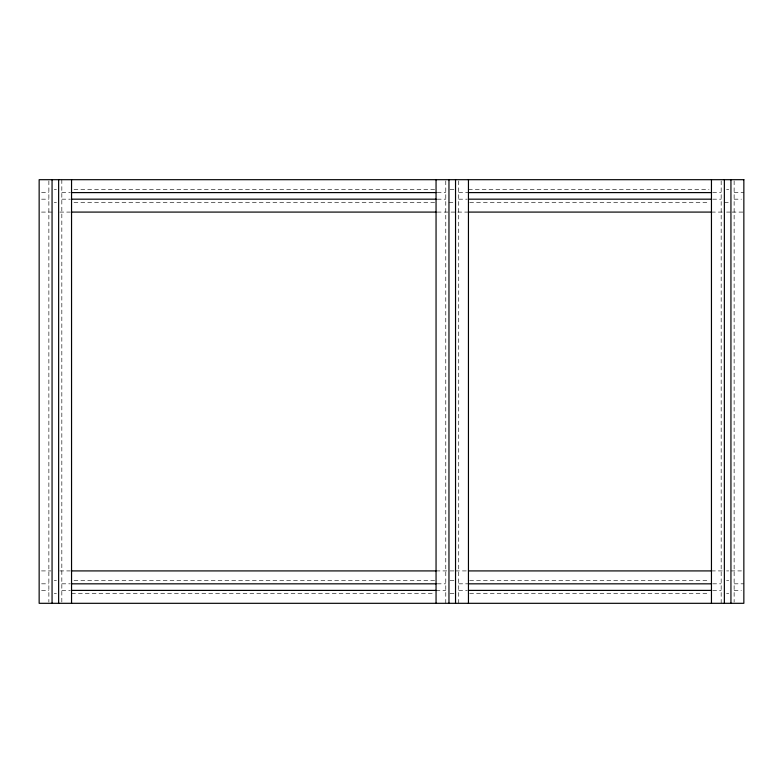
<?xml version="1.0" encoding="UTF-8"?>
<svg xmlns="http://www.w3.org/2000/svg" width="783" height="783" viewBox="0 0 783 783"><rect width="100%" height="100%" fill="white"/><g stroke="black" fill="none" stroke-linecap="round" stroke-linejoin="round"><path stroke-width="0.59" stroke-dasharray="3.92 2.94" d="M54.252 189.408L56.445 189.408M73.993 189.408L434.829 189.408M450.059 189.408L455.54 189.408M468.449 189.408L709.006 189.408M726.555 189.408L728.748 189.408M41.577 192.598L48.869 192.598M61.828 192.598L70.333 192.598M437.266 192.598L445.772 192.598M458.73 192.598L468.449 192.598M712.667 192.598L721.172 192.598M734.131 192.598L743.85 192.598M41.577 199.176L48.869 199.176M61.828 199.176L70.333 199.176M437.266 199.176L445.772 199.176M458.73 199.176L467.236 199.176M712.667 199.176L721.172 199.176M734.131 199.176L741.423 199.176M54.252 202.366L56.445 202.366M73.993 202.366L434.829 202.366M448.962 202.366L454.443 202.366M469.673 202.366L709.006 202.366M724.363 202.366L728.748 202.366M41.499 212.085L52.06 212.085M59.811 212.085L70.372 212.085M437.227 212.085L468.449 212.085M711.453 212.085L724.363 212.085M726.555 212.085L730.94 212.085M732.115 212.085L743.85 212.085M41.499 570.915L50.885 570.915M59.811 570.915L70.372 570.915M436.053 570.915L447.788 570.915M450.059 570.915L454.443 570.915M455.54 570.915L467.275 570.915M711.453 570.915L723.189 570.915M726.555 570.915L728.748 570.915M730.94 570.915L741.501 570.915M54.252 580.634L56.445 580.634M73.993 580.634L434.829 580.634M450.059 580.634L454.443 580.634M469.673 580.634L709.006 580.634M726.555 580.634L728.748 580.634M41.577 583.824L48.869 583.824M61.828 583.824L70.333 583.824M437.266 583.824L445.772 583.824M458.73 583.824L468.449 583.824M712.667 583.824L721.172 583.824M734.131 583.824L743.85 583.824M41.577 590.402L48.869 590.402M61.828 590.402L70.333 590.402M436.053 590.402L445.772 590.402M458.73 590.402L467.236 590.402M712.667 590.402L721.172 590.402M734.131 590.402L741.423 590.402M54.252 593.592L56.445 593.592M71.547 593.592L434.829 593.592M450.059 593.592L454.443 593.592M469.673 593.592L709.006 593.592M726.555 593.592L728.748 593.592M734.131 180.902L734.131 602.098M721.172 180.902L721.172 603.311M458.73 180.902L458.73 603.311M445.772 180.902L445.772 603.311M61.828 179.689L61.828 602.098M48.869 180.902L48.869 602.098"/><path stroke-width="1.17" d="M71.547 192.598L436.053 192.598M468.449 192.598L711.453 192.598M71.547 199.176L436.053 199.176M468.449 199.176L711.453 199.176M71.547 212.085L436.053 212.085M468.449 212.085L711.453 212.085M71.547 570.915L436.053 570.915M468.449 570.915L711.453 570.915M71.547 583.824L436.053 583.824M468.449 583.824L711.453 583.824M71.547 590.402L436.053 590.402M468.449 590.402L711.453 590.402M730.94 179.689L730.94 603.311M724.363 179.689L724.363 603.311M711.453 179.689L711.453 603.311M468.449 179.689L468.449 603.311M455.54 179.689L455.54 603.311M448.962 179.689L448.962 603.311M436.053 179.689L436.053 603.311M71.547 179.689L71.547 603.311M58.637 179.689L58.637 603.311M52.06 179.689L52.06 603.311M743.85 179.689L39.15 179.689L39.15 603.311L743.85 603.311L743.85 179.689"/></g></svg>
